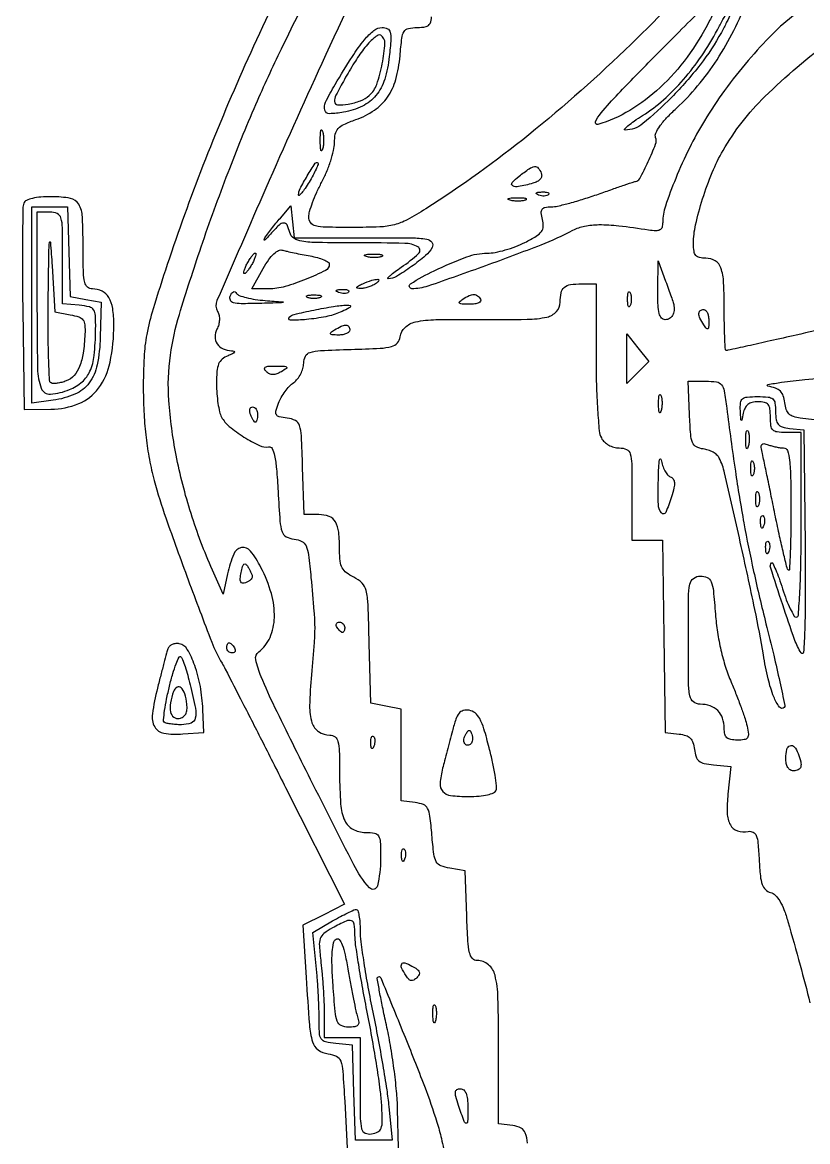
# Model space of a CAD drawing. Extents: x 283 to 3298, y 79 to 3222.
# Drawn here: x 2677.2 to 2830.3, y 1489.7 to 1708 of the extents above; entities that cross this region are included whole.
import ezdxf

# ---------------------------------------------------------------- set-up
doc = ezdxf.new("R2010")
doc.units = 0

msp = doc.modelspace()

# ---------------------------------------------------------------- linework, layer by layer
for points in [[(2748.291227, 1727.282486, 0.00325), (2735.544935, 1700.011288, 0.004648), (2724.621275, 1675.643512, 0.000998), (2715.095685, 1653.735058, 0.233707), (2715.204815, 1651.598499, -0.076902), (2715.489598, 1650.834275, -0.059297), (2715.564998, 1649.94669, -0.056776), (2715.428628, 1649.02658, -0.057771), (2715.089079, 1648.166446, 0.121814), (2714.709285, 1646.672591, 0.151447), (2715.122775, 1645.307316, 0.138702), (2716.278407, 1644.333026, 0.096282), (2717.95, 1643.936614, -0.078771), (2718.414265, 1643.843426, -0.495975), (2718.474124, 1643.646184, -0.124532), (2718.127442, 1643.356063, -0.016711), (2717.25, 1642.968838, 0.076428), (2716.094641, 1642.284505, 0.124467), (2715.42151, 1641.372502, 0.0793), (2715.089059, 1639.952003, 0.01791), (2715, 1637.466483, 0.019145), (2715.072612, 1635.570842, 0.018875), (2715.290034, 1633.677236, 0.019133), (2715.606153, 1632.036399, 0.065797), (2715.98735, 1631.023636, 0.098281), (2717.484929, 1629.199223, 0.030943), (2720.359547, 1627.122301, 0.028253), (2723.384937, 1625.44068, 0.165597), (2725.164271, 1625.221424, -0.343088), (2725.835411, 1624.892746, -0.061812), (2726.31862, 1623.486256, -0.031126), (2726.69298, 1620.926622, -0.006874), (2727, 1616.5, 0.004348), (2727.37421, 1610.678699, 0.062737), (2727.781033, 1608.653068, 0.188415), (2728.590532, 1607.684108, 0.097024), (2730.119484, 1607.196172, -0.084146), (2731.62608, 1606.757443, -0.178111), (2732.458133, 1605.894204, -0.073381), (2732.936874, 1604.150682, -0.006807), (2733.419232, 1599.696172, -0.002509), (2734.007642, 1593.119586, -0.019891), (2734.143355, 1590.067522, -0.020618), (2734.033031, 1587.052199, -0.002812), (2733.507424, 1580.766546, 0.015796), (2733.158771, 1574.705621, 0.081165), (2733.613951, 1571.381876, 0.175277), (2734.910935, 1569.658331, 0.145683), (2737.122445, 1569, -0.172265), (2738.112671, 1568.648404, -0.162709), (2738.687959, 1567.742607, -0.054715), (2738.945935, 1565.827936, -0.006152), (2739, 1561.434259, 0.017639), (2739.208526, 1555.525245, 0.086278), (2740.009072, 1552.291474, 0.168041), (2741.560395, 1550.618812, 0.123128), (2744.035184, 1550, -0.041196), (2745.833644, 1549.851571, -0.227361), (2746.607531, 1549.308599, -0.120498), (2746.935158, 1548.13406, -0.008776), (2746.984687, 1544.75, -0.056597), (2746.384227, 1539.596379, -0.610675), (2744.816274, 1539.203903, -0.061398), (2741.772921, 1543.681491, -0.002776), (2733.356825, 1560.300393, -0.001753), (2726.386266, 1574.379784, -0.01755), (2723.701753, 1580.373296, -0.042167), (2722.667154, 1583.697524, -0.292745), (2723.227965, 1585.223765, 0.129318), (2725.434455, 1588.040551, 0.095464), (2726.29063, 1591.925098, 0.076935), (2725.693891, 1596.599259, 0.049443), (2723.665754, 1601.686588, 0.045536), (2721.619552, 1604.884789, 0.281487), (2719.872052, 1605.546234, 0.256472), (2718.357393, 1604.298547, 0.039936), (2717.170246, 1600.458039), (2716.285298, 1596.5), (2714.208482, 1601.179323, -0.027852), (2710.03168, 1612.208333, -0.028341), (2707.134672, 1623.569885, -0.03019), (2705.711755, 1634.234944, -0.053289), (2706.015222, 1643.103654, -0.038468), (2707.760753, 1650.99916, -0.008517), (2712.008741, 1664.191899, -0.009146), (2717.249234, 1678.69052, -0.011274), (2722.68401, 1692, -0.01045), (2727.680676, 1702.862876, -0.003663), (2735.297819, 1718.262472, -0.002788)], [(2812.291131, 1720.894002, -0.016964), (2795.831344, 1703.765382, -0.022837), (2775.913229, 1686.093306, -0.028326), (2755.798037, 1671.628915, -0.017392), (2752.181782, 1669.500378, -0.062043), (2749.685979, 1668.522895, -0.052394), (2746.820165, 1668.105389, -0.009994), (2741.548037, 1668, -0.004747), (2736.334277, 1668.049495, -0.054034), (2734.29458, 1668.309833, -0.178628), (2733.362213, 1668.931999, -0.158516), (2733, 1670.045806, -0.071786), (2733.156812, 1671.132397, -0.017111), (2733.734375, 1672.870176, -0.017245), (2734.543032, 1674.839823, -0.016282), (2735.5, 1676.787849, 0.023475), (2736.456986, 1678.80884, 0.020676), (2737.265625, 1680.997212, 0.021193), (2737.829517, 1683.032896, 0.057024), (2738, 1684.522877, -0.04968), (2738.169859, 1686.228181, -0.137519), (2738.713061, 1687.292582, -0.10151), (2739.843493, 1688.105191, -0.020353), (2742.15941, 1689.030834, 0.064977), (2745.77912, 1690.866368, 0.091459), (2748.342588, 1693.409865, 0.084131), (2749.967672, 1696.870453, 0.047141), (2750.788118, 1701.458529, -0.009183), (2751.14107, 1704.937578, -0.10599), (2751.58416, 1706.228385, -0.20827), (2752.419309, 1706.822429, -0.051948), (2754.12383, 1707, 0.049854), (2755.862392, 1707.173782, 0.235342), (2756.63016, 1707.771527, 0.105281), (2756.946229, 1709.078873, 0.006856)], [(2729.926808, 1719.392579, 0.011586), (2720.551862, 1699.646807, 0.011918), (2712.353674, 1680.052519, 0.013255), (2705.402827, 1660.766746, 0.005385), (2702.639281, 1652.099053, 0.026853), (2701.405378, 1647.146685, 0.035044), (2700.867595, 1642.702819, 0.013575), (2700.723518, 1636.5, 0.012534), (2700.867464, 1631.536166, 0.016388), (2701.261173, 1627.013295, 0.017416), (2701.922441, 1622.765406, 0.018127), (2702.870969, 1618.630766, 0.018934), (2705.126974, 1611.327902, 0.004409), (2709.483764, 1599.253974, 0.003014), (2714.074366, 1587.10029, 0.044325), (2716.084281, 1583, -0.017667), (2716.722002, 1581.857304, -0.000282), (2720.098883, 1575.26074, -0.000742), (2724.009321, 1567.583167, -0.000492), (2728.475867, 1558.759967), (2739.959396, 1536.019933), (2735.903742, 1533.950893), (2731.848088, 1531.881853), (2732.477179, 1521.690926, 0.003811), (2733.115285, 1512.494256, 0.050788), (2733.71634, 1509.160629, 0.164924), (2734.812272, 1507.581781, 0.131383), (2736.75244, 1506.816187, -0.086689), (2738.378686, 1506.335282, -0.196188), (2739.21268, 1505.389891, -0.065871), (2739.62169, 1503.411526, -0.004205), (2740, 1497.5), (2740.5, 1488.5)], [(2827.781824, 1709.55958, 0.033999), (2823.418729, 1705.732133, 0.019447), (2818.672351, 1700.573934, 0.01877), (2814.071996, 1694.73637, 0.021378), (2810.129665, 1688.811717, 0.021255), (2807.206053, 1683.483915, 0.017553), (2804.539067, 1677.579706, 0.016151), (2802.52022, 1672.164869, 0.081322), (2802, 1668.987487, -0.071317), (2801.863858, 1668.037849, -0.198417), (2801.450145, 1667.522601, -0.136477), (2800.667652, 1667.338359, -0.028433), (2799.25, 1667.476142, 0.009168), (2793.415088, 1668.271066, 0.030896), (2789.571551, 1668.483812, 0.047572), (2786.764713, 1668.197798, 0.070891), (2784.439901, 1667.380225, -0.02712), (2778.244617, 1664.572738, -0.006158), (2767.441453, 1660.519442, -0.003315), (2756.20935, 1656.546285, -0.089295), (2753.098673, 1656.059443, -0.739265), (2752.831576, 1657.007055, -0.032928), (2757.418167, 1659.551629, -0.020102), (2763.801324, 1662.253989, -0.089389), (2767.789838, 1662.987922, 0.046475), (2769.338266, 1663.137895, 0.021637), (2771.303486, 1663.603646, 0.021218), (2773.339195, 1664.274652, 0.027735), (2775.131419, 1665.067045, 0.017513), (2777.334079, 1666.289791, 0.09432), (2778.350771, 1667.199417, 0.153499), (2778.711875, 1668.194167, 0.072502), (2778.572529, 1669.567045, -0.032014), (2778.332232, 1670.873492, -0.179952), (2778.496949, 1671.55187, -0.202729), (2779.049432, 1671.911056, -0.041808), (2780.230948, 1672.021092, 0.053987), (2781.519606, 1672.172772, 0.009494), (2783.889716, 1672.762887, 0.010193), (2786.653641, 1673.567831, 0.009004), (2789.5, 1674.516734, -0.000656), (2792.195749, 1675.465724, -0.001059), (2794.493229, 1676.265665, -0.000146), (2796.537585, 1676.971951, -0.076771), (2796.668441, 1676.995642, 0.272298), (2797.531648, 1677.533913, 0.01184), (2799.167585, 1680.853834, 0.013788), (2800.618019, 1684.222388, 0.188543), (2800.62627, 1685.531541, -0.203342), (2800.656913, 1686.41158, -0.045237), (2801.429981, 1687.741851, -0.035546), (2802.769223, 1689.371448, -0.017424), (2804.685925, 1691.256157, 0.034234), (2808.814665, 1695.598233, 0.028617), (2812.586327, 1700.721922, 0.02766), (2815.873563, 1706.436176, 0.02669), (2818.553414, 1712.545677, -0.022106)], [(2842.577855, 1650.435319, -0.004108), (2828.046536, 1647.010565, -0.000598), (2822.934617, 1645.856462, -0.000957), (2818.56561, 1644.884353, -0.000166), (2814.700042, 1644.033367, -0.054142), (2814.392796, 1644, -0.395653), (2814.233957, 1644.149017, -0.002721), (2814.115384, 1646.1791, -0.008262), (2814.028235, 1648.573767, -0.004963), (2814, 1651.418213, 0.01037), (2813.878398, 1657.280531, 0.071882), (2813.351329, 1660.097002, 0.174941), (2812.246598, 1661.477486, 0.138253), (2810.393011, 1662, -0.051881), (2809.161352, 1662.128145, -0.166391), (2808.462259, 1662.544451, -0.142381), (2808.101675, 1663.349576, -0.034567), (2808, 1664.818499, -0.055602), (2808.413784, 1668.527971, -0.021173), (2809.776008, 1673.557149, -0.021256), (2811.658956, 1678.725731, -0.032614), (2813.761079, 1683, -0.068935), (2821.924793, 1693.520372, -0.03322), (2834.926643, 1704.623703, -0.031588)], [(2775.621615, 1489.413174, 0.06593), (2775.212562, 1491.390671, 0.196324), (2774.37812, 1492.335641, 0.086504), (2772.75, 1492.816422), (2770, 1493.132845), (2770, 1507.866422, 0.006144), (2769.878308, 1517.769092, 0.053469), (2769.302291, 1522.127119, 0.158445), (2768.026283, 1524.196599, 0.177839), (2765.838933, 1525, -0.215334), (2764.909946, 1525.419537, -0.123648), (2764.335852, 1526.532111, -0.043707), (2764.007572, 1528.812697, -0.005642), (2763.788933, 1533.742604), (2763.5, 1542.485208), (2760.5, 1542.997562, -0.052843), (2758.736493, 1543.494639, -0.176036), (2757.852792, 1544.283615, -0.093533), (2757.381559, 1545.770339, -0.009303), (2757, 1549.504959, 0.009079), (2756.625747, 1553.184342, 0.089236), (2756.17061, 1554.668676, 0.182511), (2755.336245, 1555.421734, 0.064744), (2753.75, 1555.816422), (2751, 1556.132845), (2751, 1565.091422), (2751, 1574.05), (2748.030707, 1574.643859), (2745.061414, 1575.237717), (2744.780707, 1586.857301, 0.003263), (2744.54573, 1594.51403, 0.048271), (2744.187933, 1597.174744, 0.139213), (2743.373649, 1598.641532, 0.085454), (2741.75, 1599.793008, -0.047046), (2740.318094, 1600.652106, -0.112549), (2739.513101, 1601.584455, -0.094906), (2739.114947, 1602.876955, -0.027402), (2739, 1604.972779, 0.023877), (2738.82713, 1608.59072, 0.107769), (2738.185268, 1610.593107, 0.174053), (2736.950115, 1611.636067, 0.089381), (2734.930537, 1612), (2732.075052, 1612), (2731.787526, 1621.25, 0.003876), (2731.549834, 1627.368871, 0.064194), (2731.195791, 1629.373728, 0.200856), (2730.393655, 1630.327142, 0.090253), (2728.798235, 1630.811768, -0.025505), (2727.242253, 1631.072276, -0.210195), (2726.676074, 1631.486165, -0.201503), (2726.585247, 1632.194586, -0.023293), (2727.095261, 1633.750556, -0.040017), (2727.620424, 1634.856548, -0.028267), (2728.374343, 1636.007714, -0.028673), (2729.226407, 1637.032403, -0.052242), (2730.047026, 1637.745492, 0.071234), (2730.794438, 1638.446316, 0.04948), (2731.426314, 1639.418278, 0.049402), (2731.85598, 1640.497642, 0.070145), (2732, 1641.519178, -0.120489), (2732.337421, 1642.899068, -0.204746), (2733.241109, 1643.640735, -0.059235), (2735.280329, 1643.980299, -0.0039), (2741.25, 1644.212474, 0.004664), (2746.897796, 1644.440775, 0.050412), (2749.153567, 1644.782781, 0.151844), (2750.258866, 1645.464396, 0.14483), (2750.808471, 1646.665449, -0.171954), (2751.777043, 1648.516504, -0.135027), (2753.799823, 1649.568845, -0.049007), (2757.787284, 1650.022758, -0.005964), (2766.604702, 1650.053478, 0.005647), (2775.547327, 1650.078959, 0.050643), (2779.439808, 1650.529932, 0.154569), (2781.282617, 1651.593028, 0.187356), (2782, 1653.440322, -0.051139), (2782.188278, 1655.276338, -0.166364), (2782.802311, 1656.314568, -0.143143), (2783.991387, 1656.849351, -0.034586), (2786.166667, 1657), (2789, 1657), (2789, 1642.934259, 0.006759), (2789.075035, 1637.383553, 0.009394), (2789.302778, 1632.41682, 0.006691), (2789.624132, 1628.304787, 0.100341), (2790.035184, 1626.934259, 0.082326), (2790.620348, 1626.173517, 0.061569), (2791.477753, 1625.551183, 0.059706), (2792.491024, 1625.139874, 0.066681), (2793.535184, 1625, -0.108076), (2794.95889, 1624.688625, -0.221743), (2795.681533, 1623.837153, -0.063163), (2795.955705, 1621.907721, -0.003749), (2796, 1616), (2796, 1607), (2798.977935, 1607), (2801.955869, 1607), (2802.227935, 1588.25), (2802.5, 1569.5), (2805.189423, 1569.189423, -0.049061), (2806.524298, 1568.900694, -0.119144), (2807.378846, 1568.378846, -0.119144), (2807.900694, 1567.524298, -0.049061), (2808.189423, 1566.189423, 0.050912), (2808.501807, 1564.770567, 0.142976), (2809.072409, 1563.940929, 0.118238), (2810.074691, 1563.458115, 0.029572), (2811.882345, 1563.176771), (2815.26469, 1562.853542), (2814.710537, 1557.484322, 0.032811), (2814.571145, 1553.743665, 0.117923), (2815.188107, 1551.453171, 0.195189), (2816.55575, 1550.330389, 0.118211), (2818.675811, 1550.189127, -0.155332), (2819.626916, 1550.055671, -0.191532), (2820.229284, 1549.402174, -0.069657), (2820.574537, 1547.908388, -0.009087), (2820.803112, 1544.642491, 0.012086), (2821.038629, 1541.544309, 0.058708), (2821.417925, 1539.82657, 0.115011), (2822.042699, 1538.838011, 0.131343), (2823.01301, 1538.286347, -0.134101), (2823.94229, 1537.751323, -0.060214), (2824.814722, 1536.630709, -0.044226), (2825.635647, 1534.943493, -0.020853), (2826.40472, 1532.643855, -0.003878), (2828.790668, 1524.131616, -0.006025), (2830.70265, 1516.750848, -0.006816)], [(2831.5, 1630.5), (2828.810577, 1630.810577, -0.049057), (2827.476442, 1631.099135, -0.118947), (2826.621654, 1631.620655, -0.1191), (2826.099431, 1632.474133, -0.049252), (2825.810577, 1633.805829, 0.053711), (2825.505121, 1635.155985, 0.117407), (2824.941969, 1636.047171, 0.107725), (2824.002041, 1636.634988, 0.040915), (2822.5, 1637.038538, -0.823365), (2822.496261, 1637.338683, -0.017365), (2825.165921, 1637.799353, -0.010084), (2829.735808, 1638.331763, -0.004464), (2835.788242, 1638.858966, 0.019841)], [(2750.5, 1488.5), (2750.320532, 1496, 0.018038), (2750.109472, 1499.513637, 0.009045), (2749.602729, 1503.933311, 0.008968), (2748.912933, 1508.491784, 0.013106), (2748.128966, 1512.4751, -0.003897), (2747.380749, 1515.938841, -0.006242), (2746.802126, 1518.907969, -0.001837), (2746.344486, 1521.476669, -0.244196), (2746.437563, 1521.770896, -0.535097), (2747.012192, 1521.656051, -0.000917), (2751.512839, 1510.677192, -0.00526), (2755.539221, 1500.498722, -0.016178), (2757.966329, 1493.5, -0.018151), (2758.841408, 1490.277559, -0.01054), (2759.668795, 1486.353125, -0.010527)]]:
    msp.add_lwpolyline(points, format="xyb")
for points in [[(2811.155487, 1708.351191, -0.04066), (2806.774505, 1701.233103, -0.047293), (2801.491168, 1695.299712, -0.050873), (2795.580569, 1690.833313, -0.064738), (2789.334267, 1688.072611, -0.638751), (2788.894922, 1688.57272, -0.069192), (2789.989352, 1690.341037, -0.018335), (2793.330056, 1694.081248, -0.003115), (2800, 1700.933271, -0.001826), (2805.19907, 1706.169735, -0.003028), (2809.627046, 1710.543803, -0.000376), (2813.579567, 1714.395393, -0.355816), (2813.815476, 1714.416211, -0.358189), (2813.878409, 1714.203161, -0.003159), (2813.164238, 1712.546407, -0.008884), (2812.273618, 1710.609996, -0.005398)], [(2813.431746, 1706.051929, -0.040823), (2809.294054, 1699.736917, -0.029136), (2803.719031, 1693.379071, -0.025453), (2798.117503, 1688.246308, -0.174454), (2794.654181, 1687, -0.651013), (2794.566132, 1687.198969, -0.03557), (2795.232828, 1687.835345, -0.021572), (2796.442691, 1688.751063, -0.009895), (2798.092534, 1689.843729, 0.04073), (2802.150613, 1692.90691, 0.031382), (2806.053558, 1696.851819, 0.029985), (2809.615261, 1701.466162, 0.028778), (2812.652964, 1706.535395, -0.007837), (2813.753195, 1708.558976, -0.013539), (2814.739369, 1710.201378, -0.007547), (2815.586218, 1711.485753, -0.470225), (2815.82513, 1711.508203, -0.301474), (2815.887608, 1711.199643, -0.006885), (2815.276011, 1709.751485, -0.013075), (2814.46534, 1708.027374, -0.008191)], [(2748.694315, 1701.327139, -0.04962), (2747.789676, 1696.90989, -0.097143), (2746.090812, 1693.761644, -0.106877), (2743.454895, 1691.676194, -0.069374), (2739.75, 1690.457223, -0.041325), (2737.045016, 1690.194752, -0.335953), (2736.104279, 1690.886564, -0.191204), (2736.240856, 1692.411028, -0.016739), (2738.140072, 1695.881966, -0.008073), (2741.490663, 1701.34333, -0.03036), (2743.847716, 1704.59559, -0.050042), (2745.701689, 1706.440525, -0.172417), (2747.275904, 1707, -0.110041), (2748.343543, 1706.762151, -0.225559), (2748.87599, 1706.115317, -0.079686), (2748.994889, 1704.735776, -0.007446)], [(2743.683235, 1702.768734, 0.020577), (2741.855603, 1700.105791, 0.013199), (2739.947355, 1696.878167, 0.008757), (2738.297449, 1693.785143, 0.118682), (2738, 1692.54966, 0.405143), (2738.614438, 1691.91583, 0.051604), (2740.700939, 1692.06642, 0.047485), (2743.076115, 1692.72393, 0.088449), (2744.782433, 1693.75, 0.130996), (2746.240419, 1695.916055, 0.035445), (2747.317215, 1699.946329, 0.031666), (2747.82804, 1703.949857, 0.276979), (2747.040086, 1705.475225, 0.271151), (2746.534106, 1705.487375, 0.043273), (2745.678749, 1704.912118, 0.037836), (2744.6869, 1703.980337, 0.024591)], [(2735.689326, 1683.25, -0.161593), (2735.521012, 1682.99086, -0.542911), (2735.366341, 1683.042187, -0.052887), (2735.259713, 1683.748017, -0.011065), (2735.232003, 1685, -0.011065), (2735.259713, 1686.251983, -0.052887), (2735.366341, 1686.957813, -0.542911), (2735.521012, 1687.00914, -0.161593), (2735.689326, 1686.75, -0.039571), (2735.831531, 1685.952734, -0.024357), (2735.877971, 1685, -0.024357), (2735.831531, 1684.047266, -0.039571)], [(2733.057625, 1676.86278, -0.010552), (2732.269415, 1675.629252, -0.023682), (2731.608609, 1674.736243, -0.044053), (2731.159016, 1674.274862, -0.639793), (2731.003738, 1674.345708, -0.122977), (2731.30354, 1675.569184, -0.014019), (2732.710333, 1678.066189, -0.009378), (2734.254845, 1680.530498, -0.476161), (2734.75132, 1680.582013, -0.298705), (2734.809081, 1680.304019, -0.012913), (2734.400834, 1679.342451, -0.018389), (2733.817684, 1678.177467, -0.011655)], [(2778.323815, 1678.598536, -0.133098), (2778.386808, 1677.98168, -0.132824), (2778.129839, 1677.416873, -0.101088), (2777.547668, 1676.9478, -0.053728), (2776.680803, 1676.612191, -0.015692), (2773.88717, 1675.956173, -0.170875), (2772.759699, 1676.114155, -0.491114), (2772.646339, 1676.736854, -0.043539), (2774, 1678, -0.014384), (2775.982906, 1679.461111, -0.117718), (2777.022886, 1679.866768, -0.256719), (2777.733391, 1679.595242, -0.084392)], [(2779.729167, 1674.395833, -0.126455), (2779.402231, 1674.202593, -0.060344), (2778.916927, 1674.123424, -0.05415), (2778.359369, 1674.160852, -0.051402), (2777.8125, 1674.316886, -0.054073), (2777.395823, 1674.538436, -0.470617), (2777.37858, 1674.720685, -0.168741), (2777.670344, 1674.862007, -0.018894), (2778.416667, 1674.921053, -0.028489), (2779.112848, 1674.910055, -0.077125), (2779.592839, 1674.799335, -0.208169), (2779.77538, 1674.614691, -0.296942)], [(2677.44625, 1672.720526, 0.087752), (2677.25512, 1671.7339, 0.00144), (2677.179503, 1666.097431, 0.003693), (2677.1588, 1659.524918, 0.002438), (2677.227635, 1651.970526), (2677.5, 1632.5), (2682.712748, 1632.54069, 0.095612), (2688.129776, 1633.630034, 0.136361), (2691.984134, 1636.622311, 0.110492), (2694.256285, 1641.716999, 0.049589), (2694.994423, 1649.05, 0.03734), (2694.761616, 1652.215226, 0.099056), (2693.996861, 1654.339706, 0.14219), (2692.677078, 1655.557699, 0.116225), (2690.8, 1656, -0.184357), (2689.863631, 1656.357399, -0.152033), (2689.310662, 1657.280307, -0.052984), (2689.055491, 1659.199594, -0.006577), (2689, 1663.418213, 0.010357), (2688.862412, 1670.059638, 0.12165), (2688.144144, 1672.524611, 0.220297), (2686.502747, 1673.67543, 0.044482), (2682.861626, 1674, 0.019556), (2680.763519, 1673.917907, 0.038468), (2679.114931, 1673.660118, 0.049578), (2677.953078, 1673.260742, 0.19601)], [(2775.269032, 1673.344063, -0.06278), (2774.671085, 1673.185595, -0.030339), (2773.880008, 1673.127736, -0.029507), (2773.036634, 1673.167106, -0.037336), (2772.269032, 1673.307009, -0.087174), (2771.883358, 1673.48334, -0.597527), (2771.900903, 1673.643467, -0.080377), (2772.431793, 1673.764444, -0.012823), (2773.5, 1673.805051, -0.014395), (2774.580113, 1673.787295, -0.052471), (2775.257153, 1673.684921, -0.333666), (2775.386009, 1673.52287, -0.31318)], [(2686.211067, 1663.257396), (2686.5, 1654.514792), (2689.5, 1653.979284), (2692.5, 1653.443776), (2692.33662, 1646.581235, -0.042975), (2691.744008, 1641.200818, -0.112028), (2690.170253, 1637.66463, -0.130682), (2687.401388, 1635.475242, -0.069067), (2683.152582, 1634.29364), (2679, 1633.736662), (2679, 1652.868331), (2679, 1672), (2682.461067, 1672), (2685.922134, 1672)], [(2680, 1653.468615, 0.004069), (2680.106027, 1640.441416, 0.085011), (2680.823558, 1636.626042, 0.335569), (2682.633328, 1635.471729, 0.079171), (2686.347676, 1636.371908, 0.078656), (2688.81227, 1637.892365, 0.112585), (2690.333757, 1639.94953, 0.077628), (2691.147894, 1643.039222, 0.022203), (2691.43744, 1648, 0.013249), (2691.401797, 1650.829888, 0.137308), (2691.047562, 1651.928177, 0.193578), (2690.220456, 1652.498243, 0.031238), (2688.25, 1652.813358), (2685, 1653.126717), (2685, 1662.063358, 0.003748), (2684.955847, 1667.952867, 0.064535), (2684.680063, 1669.856336, 0.224901), (2683.95071, 1670.695989, 0.103654), (2682.5, 1671), (2680, 1671)], [(2744.098542, 1666, -0.002068), (2753.030932, 1665.963054, -0.034568), (2755.983686, 1665.734109, -0.205576), (2756.985096, 1665.117391, -0.283417), (2757.047833, 1664.089377, -0.094566), (2755.765123, 1662.503062, -0.021039), (2752.997832, 1660.354536, -0.018925), (2750.085327, 1658.445244, -0.136442), (2748.484083, 1658, -0.639489), (2748.412547, 1658.154795, -0.035276), (2748.908797, 1658.660938, -0.02208), (2749.803784, 1659.385556, -0.010235), (2751.025024, 1660.25, 0.035507), (2754.4135, 1662.915198, 0.513101), (2754.264646, 1664.205905, 0.122102), (2751.70751, 1664.899395, 0.005457), (2742.489714, 1665, -0.003096), (2734.719899, 1665.048108, -0.034511), (2731.634368, 1665.299756, -0.107989), (2730.085272, 1665.892618, -0.18568), (2729.289749, 1667, 0.046676), (2728.746588, 1668.492337, 0.311391), (2728.098204, 1668.867636, 0.17639), (2727.206504, 1668.460585, 0.016952), (2725.537565, 1666.702778, -0.007982), (2724.796172, 1665.893312, -0.052168), (2724.378345, 1665.534861, -0.707995), (2724.293331, 1665.596499, -0.065889), (2724.452546, 1665.952778, -0.019193), (2724.957992, 1666.707303, -0.007055), (2725.726721, 1667.733947, -0.006981), (2726.598824, 1668.832942, -0.008324), (2727.452546, 1669.843636), (2729.5, 1672.187273), (2729.813358, 1669.093636), (2730.126717, 1666)], [(2686.5, 1650.974002, -0.034586), (2688.161232, 1650.555568, -0.154052), (2688.968837, 1649.977066, -0.144382), (2689.326583, 1649.017093, -0.029139), (2689.348073, 1647.176581, -0.023803), (2688.999008, 1643.481274, -0.059444), (2688.301626, 1640.865304, -0.086327), (2687.222784, 1639.111585, -0.122007), (2685.720083, 1638.074122, -0.026267), (2684.815141, 1637.785324, -0.030832), (2683.931837, 1637.611091, -0.032246), (2683.182353, 1637.559566, -0.134888), (2682.75, 1637.67643, -0.253854), (2682.450639, 1638.174209, -0.002369), (2682.275823, 1642.597539, -0.007197), (2682.170619, 1647.762101, -0.004504), (2682.188971, 1653.809017, -0.000647), (2682.312049, 1663.03665, -0.024227), (2682.443896, 1665.124135, -0.909688), (2682.615855, 1665.12121, -0.003801), (2682.938971, 1660.506244), (2683.5, 1651.512489)], [(2733.25, 1662.442027, -0.022789), (2734.686726, 1662.119272, -0.034321), (2735.898438, 1661.697227, -0.036996), (2736.774285, 1661.243767, -0.260435), (2737, 1660.839817, -0.282584), (2736.245923, 1659.612107, -0.020494), (2732.468817, 1657.888057, -0.027842), (2728.358713, 1656.473121, -0.067415), (2725.186015, 1656.021962), (2721.872031, 1656), (2724.124422, 1660.00759, -0.023431), (2725.202129, 1661.730817, -0.053808), (2726.202077, 1662.886558, -0.079986), (2727.117783, 1663.500204, -0.180383), (2727.938407, 1663.560907, 0.014947), (2728.780694, 1663.342965, 0.003923), (2730.142844, 1663.044849, 0.003981), (2731.699774, 1662.729808, 0.004071)], [(2722, 1661, -0.018122), (2721.553569, 1660.233921, -0.025446), (2721.097178, 1659.5875, -0.023718), (2720.683068, 1659.108693, -0.205392), (2720.429632, 1659, -0.439016), (2720.307737, 1659.132581, -0.048507), (2720.390928, 1659.5875, -0.03505), (2720.624831, 1660.232522, -0.018363), (2721, 1661, -0.018122), (2721.446431, 1661.766079, -0.025446), (2721.902822, 1662.4125, -0.023718), (2722.316932, 1662.891307, -0.205392), (2722.570368, 1663, -0.439016), (2722.692263, 1662.867419, -0.048507), (2722.609072, 1662.4125, -0.03505), (2722.375169, 1661.767478, -0.018363)], [(2747.269032, 1662.344063, -0.06278), (2746.671085, 1662.185595, -0.030339), (2745.880008, 1662.127736, -0.029507), (2745.036634, 1662.167106, -0.037336), (2744.269032, 1662.307009, -0.087174), (2743.883358, 1662.48334, -0.597527), (2743.900903, 1662.643467, -0.080377), (2744.431793, 1662.764444, -0.012823), (2745.5, 1662.805051, -0.014395), (2746.580113, 1662.787295, -0.052471), (2747.257153, 1662.684921, -0.333666), (2747.386009, 1662.52287, -0.31318)], [(2804.144325, 1653, -0.063619), (2804.211468, 1651.80009, -0.107972), (2803.928684, 1650.839429, -0.135775), (2803.331931, 1650.225595, -0.133181), (2802.5, 1650, -0.216427), (2801.781309, 1650.326376, -0.118098), (2801.322477, 1651.201018, -0.052812), (2801.086494, 1652.845868, -0.011151), (2801.043893, 1655.75), (2801.087786, 1661.5), (2802.569796, 1657.5, -0.001893), (2803.144285, 1655.931233, -0.002668), (2803.643643, 1654.528125, -0.001551), (2804.054648, 1653.341678, -0.036869)], [(2746, 1657, -0.040566), (2745.315929, 1656.632796, -0.028934), (2744.5, 1656.331527, -0.029384), (2743.682866, 1656.134067, -0.053798), (2743, 1656.085598, -0.051935), (2742.464625, 1656.161267, -0.491407), (2742.384577, 1656.343886, -0.152377), (2742.658129, 1656.608071, -0.014925), (2743.5, 1657, -0.019739), (2745.313446, 1657.695838, -0.081911), (2746.466394, 1657.885992, -0.608383), (2746.618131, 1657.592871, -0.095694)], [(2724.519332, 1653.74446, -0.000641), (2727.948899, 1653.475648, -0.773885), (2727.964235, 1653.388432, -0.099664), (2727.623203, 1653.308954, -0.000329), (2723.281385, 1653.180248, -0.00714), (2719.822383, 1653.129407, -0.061463), (2718.291835, 1653.317618, -0.223325), (2717.70211, 1653.798976, -0.206147), (2717.670548, 1654.583846, -0.049004), (2717.957624, 1655.157011, -0.146253), (2718.284562, 1655.442651, -0.236683), (2718.611085, 1655.430507, -0.129526), (2718.908495, 1655.148058, 0.172163), (2719.43068, 1654.729025, 0.022536), (2720.816623, 1654.315152, 0.02406), (2722.56586, 1653.965993, 0.017994)], [(2735.25, 1654.337719, -0.057986), (2734.679992, 1654.181385, -0.037979), (2734, 1654.12966, -0.037979), (2733.320008, 1654.181385, -0.057986), (2732.75, 1654.337719, -0.174857), (2732.540618, 1654.525001, -0.447206), (2732.601562, 1654.693942, -0.078554), (2733.10856, 1654.810911, -0.017491), (2734, 1654.842105, -0.017491), (2734.89144, 1654.810911, -0.078554), (2735.398438, 1654.693942, -0.447206), (2735.459382, 1654.525001, -0.174857)], [(2740.729167, 1655.395833, -0.126455), (2740.402231, 1655.202593, -0.060344), (2739.916927, 1655.123424, -0.05415), (2739.359369, 1655.160852, -0.051402), (2738.8125, 1655.316886, -0.054073), (2738.395823, 1655.538436, -0.470617), (2738.37858, 1655.720685, -0.168741), (2738.670344, 1655.862007, -0.018894), (2739.416667, 1655.921053, -0.028489), (2740.112848, 1655.910055, -0.077125), (2740.592839, 1655.799335, -0.208169), (2740.77538, 1655.614691, -0.296942)], [(2766.5, 1654, -0.27625), (2766.505627, 1653.612423, -0.157247), (2766.146166, 1653.28793, -0.075986), (2765.383981, 1653.076417, -0.031127), (2764.309017, 1653.015313, -0.01107), (2762.883843, 1653.054644, -0.149908), (2762.399832, 1653.229858, -0.464355), (2762.383675, 1653.515969, -0.046037), (2763, 1654, -0.030273), (2764.285896, 1654.724699, -0.113655), (2765.182719, 1654.931224, -0.167411), (2765.881504, 1654.690509, -0.088664)], [(2795.662281, 1652.75, -0.174857), (2795.474999, 1652.540618, -0.447206), (2795.306058, 1652.601562, -0.078554), (2795.189089, 1653.10856, -0.017491), (2795.157895, 1654, -0.017491), (2795.189089, 1654.89144, -0.078554), (2795.306058, 1655.398438, -0.447206), (2795.474999, 1655.459382, -0.174857), (2795.662281, 1655.25, -0.057986), (2795.818615, 1654.679992, -0.037979), (2795.87034, 1654, -0.037979), (2795.818615, 1653.320008, -0.057986)], [(2739.13519, 1651.460858, -0.054129), (2736.333515, 1650.589749, -0.02495), (2732.54889, 1650.043256, -0.028131), (2729.437657, 1649.927244, -0.661338), (2729.195238, 1650.528571, -0.141063), (2730.129682, 1651.045292, -0.005551), (2733.994872, 1651.884274, -0.010525), (2737.8378, 1652.589903, -0.031347), (2740.5, 1652.851293, -0.092594), (2741.068041, 1652.765753, -0.550455), (2741.123583, 1652.528845, -0.08541), (2740.538736, 1652.107516, -0.011071)], [(2810.984687, 1649.75, -0.011293), (2810.949578, 1648.555791, -0.220444), (2810.781653, 1648.237851, -0.409657), (2810.520491, 1648.271114, -0.023197), (2810, 1649, -0.031558), (2809.270972, 1650.301377, -0.112355), (2809.060308, 1651.227035, -0.234725), (2809.332924, 1651.775753, -0.163584), (2810, 1652, -0.210568), (2810.381177, 1651.832025, -0.082215), (2810.701752, 1651.339062, -0.062416), (2810.917196, 1650.611405, -0.042523)], [(2741, 1648, -0.210568), (2740.832025, 1647.618823, -0.082215), (2740.339063, 1647.298248, -0.062416), (2739.611405, 1647.082804, -0.042523), (2738.75, 1647.015313, -0.011293), (2737.555791, 1647.050422, -0.220444), (2737.237851, 1647.218347, -0.409657), (2737.271114, 1647.479509, -0.023197), (2738, 1648, -0.031558), (2739.301377, 1648.729028, -0.112355), (2740.227035, 1648.939692, -0.234725), (2740.775753, 1648.667076, -0.163584)], [(2727.653625, 1639.865967, -0.04153), (2726.736085, 1639.430066, -0.092968), (2725.979007, 1639.296134, -0.112876), (2725.319734, 1639.454056, -0.081552), (2724.703625, 1639.896375, -0.113627), (2724.389929, 1640.397715, -0.358555), (2724.518253, 1640.743112, -0.117828), (2725.163235, 1640.936951, -0.016922), (2726.55, 1640.969591, -0.006175), (2728.288592, 1640.930193, -0.18983), (2728.678588, 1640.760595, -0.471567), (2728.652801, 1640.492498, -0.016776)], [(2814.479885, 1632.75, 0.004852), (2816.162314, 1620.471923, 0.008552), (2817.82335, 1610.370974, 0.00928), (2819.724989, 1600.924319, 0.007194), (2822.133293, 1590.712169, -0.002922), (2823.634884, 1584.579814, -0.004736), (2824.831483, 1579.347362, -0.001048), (2825.823307, 1574.767157, -0.254425), (2825.707166, 1574.373832, -0.46106), (2824.758346, 1574.44859, -0.062636), (2823.663318, 1576.438648, -0.036999), (2822.566897, 1579.933973, -0.016678), (2821.627317, 1584.650279, 0.010819), (2819.971774, 1593.500269, 0.003449), (2817.132558, 1606.598288, 0.001466), (2814.062117, 1620.119754, 0.057916), (2813.037023, 1623, 0.098457), (2812.580233, 1623.596027, 0.050443), (2811.810536, 1624.145292, 0.047385), (2810.871654, 1624.569429, 0.05212), (2809.899138, 1624.792485, -0.090726), (2808.559237, 1625.210301, -0.179576), (2807.82503, 1626.027087, -0.075891), (2807.454062, 1627.645318, -0.007933), (2807.227799, 1631.542485), (2806.955597, 1638), (2810.383961, 1638, -0.03299), (2812.508978, 1637.85964, -0.196562), (2813.453938, 1637.318485, -0.124332), (2813.979665, 1636.125705, -0.010318)], [(2801.692991, 1632.269032, -0.087174), (2801.51666, 1631.883358, -0.597527), (2801.356533, 1631.900903, -0.080377), (2801.235556, 1632.431793, -0.012823), (2801.194949, 1633.5, -0.014395), (2801.212705, 1634.580113, -0.052471), (2801.315079, 1635.257153, -0.333666), (2801.47713, 1635.386009, -0.31318), (2801.655937, 1635.269032, -0.06278), (2801.814405, 1634.671085, -0.030339), (2801.872264, 1633.880008, -0.029507), (2801.832894, 1633.036634, -0.037336)], [(2723, 1631.5, -0.024748), (2722.971531, 1630.925176, -0.039339), (2722.884553, 1630.440625, -0.046727), (2722.758929, 1630.096084, -0.289661), (2722.606989, 1630, -0.222225), (2722.420671, 1630.087111, -0.030693), (2722.160341, 1630.440625, -0.030395), (2721.887494, 1630.925442, -0.02136), (2721.638374, 1631.5, -0.055937), (2721.488865, 1632.074366, -0.100118), (2721.516384, 1632.559375, -0.147206), (2721.710807, 1632.877514, -0.184534), (2722.031385, 1633, -0.152681), (2722.400789, 1632.884506, -0.098158), (2722.715469, 1632.559375, -0.08088), (2722.92777, 1632.073532, -0.062722)], [(2824, 1632.066422, 0.03636), (2824.114061, 1630.5, 0.140127), (2824.511321, 1629.619465, 0.147664), (2825.300328, 1629.107782, 0.041915), (2826.75, 1628.816422), (2829.5, 1628.5), (2829.746174, 1606, -0.002732), (2829.800346, 1596.107577, -0.008742), (2829.685084, 1589.511417, -0.008424), (2829.457188, 1585.116177, -0.719194), (2829.011799, 1585, -0.059565), (2827.725688, 1587.595962, -0.005537), (2825.404253, 1594.37515, -0.001943), (2823.014572, 1601.70985, -0.281197), (2823.217958, 1602.551291, -0.517842), (2823.452345, 1602.510999, -0.010663), (2824.02588, 1601.238995, -0.015533), (2824.678361, 1599.562754, -0.008695), (2825.372302, 1597.487869, 0.014728), (2826.103969, 1595.384873, 0.022462), (2826.872782, 1593.612061, 0.018632), (2827.595527, 1592.261501, 0.266603), (2828.0511, 1592, 0.394804), (2828.461391, 1592.38379, 0.003513), (2828.736821, 1596.992333, 0.008841), (2828.936917, 1602.70927, 0.004326), (2829, 1610), (2829, 1628), (2826, 1628, -0.030723), (2824.311537, 1628.103846, -0.167168), (2823.5, 1628.5, -0.167168), (2823.103846, 1629.311537, -0.030723), (2823, 1631, 0.030098), (2822.903563, 1632.600629, 0.141061), (2822.547463, 1633.441415, 0.173182), (2821.844351, 1633.869536, 0.051037), (2820.569551, 1634, 0.057147), (2819.43057, 1633.869396, 0.109839), (2818.605989, 1633.473984, 0.114207), (2818.046863, 1632.778914, 0.065022), (2817.705733, 1631.75, -0.00362), (2817.441828, 1630.431321, -0.574721), (2817.325405, 1630.392379, -0.200802), (2817.224735, 1630.598669, -0.002047), (2817.136182, 1632.25, -0.037802), (2817.177128, 1633.819204, -0.198499), (2817.577427, 1634.563299, -0.152468), (2818.458968, 1634.91819, -0.020033), (2820.5, 1635, -0.021325), (2822.550282, 1634.912516, -0.154281), (2823.451729, 1634.540459, -0.186489), (2823.885206, 1633.755349, -0.033945)], [(2818.692991, 1625.269032, -0.087174), (2818.51666, 1624.883358, -0.597527), (2818.356533, 1624.900903, -0.080377), (2818.235556, 1625.431793, -0.012823), (2818.194949, 1626.5, -0.014395), (2818.212705, 1627.580113, -0.052471), (2818.315079, 1628.257153, -0.333666), (2818.47713, 1628.386009, -0.31318), (2818.655937, 1628.269032, -0.06278), (2818.814405, 1627.671085, -0.030339), (2818.872264, 1626.880008, -0.029507), (2818.832894, 1626.036634, -0.037336)], [(2825.581787, 1625, -0.32473), (2826.31297, 1624.469148, -0.049742), (2826.720859, 1622.605281, -0.024752), (2826.945404, 1619.236058, -0.004263), (2827, 1612.833333, -0.003842), (2826.964406, 1608.201675, -0.006822), (2826.853697, 1604.386928, -0.002642), (2826.702795, 1601.24172, -0.6491), (2826.501946, 1601.164721, -0.13587), (2826.252732, 1601.604752, -0.00214), (2825.558495, 1604.430064, -0.005489), (2824.797612, 1607.744019, -0.003588), (2823.989593, 1611.581388, 0.000494), (2823.178894, 1615.553224, 0.000595), (2822.408827, 1619.284499, 0.000506), (2821.753284, 1622.425882, 0.004018), (2821.436851, 1623.876481, -0.021919), (2821.215661, 1625.099102, -0.175238), (2821.334168, 1625.650218, -0.296163), (2821.728474, 1625.834008, -0.056739), (2822.530991, 1625.626481, 0.024117), (2823.259617, 1625.38649, 0.016858), (2824.100603, 1625.184029, 0.017051), (2824.921695, 1625.044404, 0.033597)], [(2803.459007, 1619.377357, -0.143112), (2804.033191, 1618.940223, -0.143446), (2804.281013, 1618.263104, -0.074027), (2804.193102, 1617.191872, -0.017031), (2803.719104, 1615.436417, -0.030786), (2802.580747, 1612.406013, -0.566324), (2801.74999, 1612.306407, -0.159589), (2801.160211, 1613.957731, -0.01218), (2801.149832, 1618.75, -0.006322), (2801.234615, 1621.18261, -0.024176), (2801.379698, 1622.692026, -0.373702), (2801.550435, 1622.839184, -0.370046), (2801.721954, 1622.69094, 0.039706), (2801.980685, 1621.578833, 0.043749), (2802.406407, 1620.558837, 0.048398), (2802.924302, 1619.767598, 0.1328)], [(2819.662281, 1619.75, -0.174857), (2819.474999, 1619.540618, -0.447206), (2819.306058, 1619.601562, -0.078554), (2819.189089, 1620.10856, -0.017491), (2819.157895, 1621, -0.017491), (2819.189089, 1621.89144, -0.078554), (2819.306058, 1622.398438, -0.447206), (2819.474999, 1622.459382, -0.174857), (2819.662281, 1622.25, -0.057986), (2819.818615, 1621.679992, -0.037979), (2819.87034, 1621, -0.037979), (2819.818615, 1620.320008, -0.057986)], [(2820.662281, 1613.75, -0.174857), (2820.474999, 1613.540618, -0.447206), (2820.306058, 1613.601562, -0.078554), (2820.189089, 1614.10856, -0.017491), (2820.157895, 1615, -0.017491), (2820.189089, 1615.89144, -0.078554), (2820.306058, 1616.398438, -0.447206), (2820.474999, 1616.459382, -0.174857), (2820.662281, 1616.25, -0.057986), (2820.818615, 1615.679992, -0.037979), (2820.87034, 1615, -0.037979), (2820.818615, 1614.320008, -0.057986)], [(2821.683114, 1609.8125, -0.054073), (2821.461564, 1609.395823, -0.470617), (2821.279315, 1609.37858, -0.168741), (2821.137993, 1609.670344, -0.018894), (2821.078947, 1610.416667, -0.028489), (2821.089945, 1611.112848, -0.077125), (2821.200665, 1611.592839, -0.208169), (2821.385309, 1611.77538, -0.296942), (2821.604167, 1611.729167, -0.126455), (2821.797407, 1611.402231, -0.060344), (2821.876576, 1610.916927, -0.05415), (2821.839148, 1610.359369, -0.051402)], [(2822.683114, 1604.8125, -0.054073), (2822.461564, 1604.395823, -0.470617), (2822.279315, 1604.37858, -0.168741), (2822.137993, 1604.670344, -0.018894), (2822.078947, 1605.416667, -0.028489), (2822.089945, 1606.112848, -0.077125), (2822.200665, 1606.592839, -0.208169), (2822.385309, 1606.77538, -0.296942), (2822.604167, 1606.729167, -0.126455), (2822.797407, 1606.402231, -0.060344), (2822.876576, 1605.916927, -0.05415), (2822.839148, 1605.359369, -0.051402)], [(2721.984687, 1599.856989, -0.16489), (2721.896138, 1599.573776, -0.055988), (2721.600738, 1599.251377, -0.04841), (2721.169282, 1598.943052, -0.039349), (2720.656124, 1598.698284, -0.117866), (2720.07375, 1598.621105, -0.270466), (2719.729221, 1598.872931, -0.126197), (2719.625646, 1599.513702, -0.024523), (2719.790279, 1600.683246, -0.018803), (2720.06006, 1601.853975, -0.14845), (2720.351978, 1602.320798, -0.367871), (2720.693964, 1602.324971, -0.07843), (2721.118842, 1601.84195, -0.018771), (2721.445529, 1601.281004, -0.01963), (2721.724029, 1600.705313, -0.019734), (2721.924518, 1600.191242, -0.0773)], [(2812.274283, 1592.556382, 0.019436), (2812.675903, 1589.059594, 0.018527), (2813.352303, 1585.547655, 0.019125), (2814.255627, 1582.226502, 0.025768), (2815.339254, 1579.306382, -0.007541), (2816.340998, 1576.88167, -0.007266), (2817.282085, 1574.397812, -0.007214), (2818.047624, 1572.186011, -0.026135), (2818.439685, 1570.75, -0.025403), (2818.696984, 1569.190076, -0.182573), (2818.512634, 1568.463531, -0.208975), (2817.911311, 1568.095587, -0.034288), (2816.519052, 1568, -0.044294), (2815.2677, 1568.111073, -0.141665), (2814.52381, 1568.47826, -0.153746), (2814.125787, 1569.164294, -0.05521), (2814, 1570.3, 0.081852), (2813.677933, 1572.254191, 0.115185), (2812.748994, 1573.748994, 0.115185), (2811.254191, 1574.677933, 0.081852), (2809.3, 1575, -0.168722), (2807.99105, 1575.454639, -0.182032), (2807.296, 1576.608696, -0.043063), (2807.040434, 1579.26565, -0.002455), (2807, 1587.5, -0.002399), (2807.039844, 1595.804793, -0.044197), (2807.297113, 1598.423409, -0.189141), (2808.007082, 1599.555491, -0.160558), (2809.355662, 1600, -0.108895), (2810.687402, 1599.706478, -0.193162), (2811.44647, 1598.900284, -0.068599), (2811.872118, 1597.135672, -0.006056)], [(2740, 1590, -0.042167), (2739.967655, 1589.617151, -0.061769), (2739.870461, 1589.29375, -0.081139), (2739.727648, 1589.07446, -0.210953), (2739.559017, 1589, -0.151918), (2739.34829, 1589.065539, -0.038439), (2739.066025, 1589.29375, -0.035638), (2738.768994, 1589.617226, -0.029505), (2738.5, 1590, -0.082592), (2738.343488, 1590.3821, -0.161196), (2738.3746, 1590.70625, -0.182303), (2738.586039, 1590.921712, -0.108972), (2738.940983, 1591, -0.093332), (2739.345238, 1590.923877, -0.09642), (2739.688914, 1590.70625, -0.099167), (2739.918938, 1590.381556, -0.105053)], [(2705.539395, 1585.823907, 0.015735), (2705.281686, 1584.988633, 0.001677), (2704.750592, 1583.027318, 0.002067), (2704.135455, 1580.686288, 0.00166), (2703.492421, 1578.162707, 0.025529), (2702.493892, 1573.11067, 0.162979), (2702.952549, 1570.576209, 0.233866), (2704.721772, 1569.341841, 0.055773), (2708.413532, 1569.200493), (2712.5, 1569.5), (2712.33407, 1574, 0.035288), (2711.852764, 1578.464087, 0.0415), (2710.755866, 1582.572514, 0.045113), (2709.305774, 1585.701114, 0.217427), (2707.746976, 1586.810247, 0.074321), (2707.042951, 1586.839738, 0.078582), (2706.375377, 1586.659755, 0.086184), (2705.846087, 1586.303731, 0.119562)], [(2718.5, 1586, -0.082592), (2718.656512, 1585.6179, -0.161196), (2718.6254, 1585.29375, -0.182303), (2718.413961, 1585.078288, -0.108972), (2718.059017, 1585, -0.093332), (2717.654762, 1585.076123, -0.09642), (2717.311086, 1585.29375, -0.099167), (2717.081062, 1585.618444, -0.105053), (2717, 1586, -0.042167), (2717.032345, 1586.382849, -0.061769), (2717.129539, 1586.70625, -0.081139), (2717.272352, 1586.92554, -0.210953), (2717.440983, 1587, -0.151918), (2717.65171, 1586.934461, -0.038439), (2717.933975, 1586.70625, -0.035638), (2718.231006, 1586.382774, -0.029505)], [(2709.86404, 1578.80718, -0.010071), (2710.879757, 1574.207894, -0.103187), (2710.863406, 1572.269305, -0.258385), (2710.036473, 1571.326066, -0.086539), (2708.166667, 1571, -0.017083), (2707.043375, 1571.03839, -0.021654), (2706.011577, 1571.154048, -0.020332), (2705.173507, 1571.320087, -0.138157), (2704.808916, 1571.524418, -0.22854), (2704.655371, 1571.964017, -0.008038), (2704.894152, 1573.798973, -0.013484), (2705.279079, 1576.008974, -0.00886), (2705.835498, 1578.531168, -0.011699), (2706.478399, 1580.965044, -0.022132), (2707.127937, 1582.88702, -0.02299), (2707.713148, 1584.211207, -0.531538), (2708.057289, 1584.256751, -0.091982), (2708.377246, 1583.725163, -0.009556), (2708.864723, 1582.34378, -0.011615), (2709.379993, 1580.659623, -0.009046)], [(2706.632783, 1577.48543, 0.046522), (2706.013134, 1575.275983, 0.097669), (2706.038476, 1573.499994, 0.174769), (2706.676102, 1572.471646, 0.222299), (2707.75, 1572.217664, 0.096254), (2708.504455, 1572.534124, 0.125203), (2709.003764, 1573.089145, 0.101648), (2709.240967, 1573.911265, 0.048073), (2709.221261, 1575.019727, 0.042777), (2708.811556, 1577.047627, 0.131966), (2708.089982, 1578.231788, 0.342595), (2707.312464, 1578.310575, 0.162726)], [(2760.991304, 1569.812302, 0.000013), (2760.505835, 1567.9418, 0.00001), (2759.972245, 1565.885489, 0.00001), (2759.470693, 1563.952323, 0.000024), (2759.093999, 1562.5, 0.04095), (2758.580361, 1559.541135, 0.210504), (2759.099457, 1558.00016, 0.180495), (2760.656314, 1557.201915, 0.029167), (2764.114718, 1557, 0.019486), (2766.200667, 1557.081324, 0.037428), (2767.854035, 1557.335866, 0.047228), (2769.024563, 1557.726316, 0.205122), (2769.512248, 1558.25, 0.117128), (2769.604678, 1559.071873, 0.009974), (2769.30384, 1561.189063, 0.012774), (2768.824434, 1563.727756, 0.009545), (2768.171595, 1566.5, 0.010493), (2767.147453, 1570.181115, 0.050128), (2766.314047, 1572.194207, 0.097742), (2765.407526, 1573.29807, 0.136631), (2764.246052, 1573.812302, 0.097372), (2763.106341, 1573.75651, 0.16259), (2762.303444, 1573.247067, 0.090082), (2761.670147, 1572.097002, 0.017429)], [(2764.604167, 1567.270833, -0.198339), (2763.941134, 1566.995338, -0.274516), (2763.399603, 1567.315272, -0.160291), (2763.239822, 1568.176395, -0.105175), (2763.582949, 1569.134215, -0.024362), (2764.012891, 1569.759582, -0.233206), (2764.294341, 1569.899578, -0.286646), (2764.536207, 1569.749629, -0.033951), (2764.787251, 1569.138246, -0.052621), (2764.903448, 1568.610215, -0.052345), (2764.907167, 1568.068604, -0.057227), (2764.805016, 1567.594136, -0.115259)], [(2745.683114, 1566.8125, -0.054073), (2745.461564, 1566.395823, -0.470617), (2745.279315, 1566.37858, -0.168741), (2745.137993, 1566.670344, -0.018894), (2745.078947, 1567.416667, -0.028489), (2745.089945, 1568.112848, -0.077125), (2745.200665, 1568.592839, -0.208169), (2745.385309, 1568.77538, -0.296942), (2745.604167, 1568.729167, -0.126455), (2745.797407, 1568.402231, -0.060344), (2745.876576, 1567.916927, -0.05415), (2745.839148, 1567.359369, -0.051402)], [(2828.393011, 1565.418213, -0.029106), (2828.914615, 1563.779791, -0.127066), (2828.911829, 1562.770736, -0.224239), (2828.439879, 1562.206672, -0.108648), (2827.5, 1562, -0.140575), (2826.88002, 1562.177821, -0.118484), (2826.4, 1562.666667, -0.088208), (2826.09863, 1563.456621, -0.04716), (2826, 1564.5, -0.058786), (2826.198217, 1566.180084, -0.247246), (2826.84618, 1566.919396, -0.325871), (2827.655603, 1566.7009, -0.07783)], [(2751.683114, 1544.8125, -0.054073), (2751.461564, 1544.395823, -0.470617), (2751.279315, 1544.37858, -0.168741), (2751.137993, 1544.670344, -0.018894), (2751.078947, 1545.416667, -0.028489), (2751.089945, 1546.112848, -0.077125), (2751.200665, 1546.592839, -0.208169), (2751.385309, 1546.77538, -0.296942), (2751.604167, 1546.729167, -0.126455), (2751.797407, 1546.402231, -0.060344), (2751.876576, 1545.916927, -0.05415), (2751.839148, 1545.359369, -0.051402)], [(2743, 1530.936372, 0.032068), (2743.146859, 1528.648886, 0.006274), (2743.725966, 1524.562349, 0.006636), (2744.525271, 1519.808882, 0.006105), (2745.471375, 1514.943941, -0.004759), (2746.466445, 1509.899721, -0.004163), (2747.412632, 1504.607626, -0.004188), (2748.187664, 1499.811789, -0.012437), (2748.60947, 1496.50757), (2749.27619, 1490), (2745.675621, 1490), (2742.075052, 1490), (2741.787526, 1499.25), (2741.5, 1508.5), (2738.25, 1508.813358, -0.032851), (2736.27147, 1509.136308, -0.196535), (2735.435981, 1509.727243, -0.130714), (2735.071721, 1510.875783, -0.011791), (2735, 1513.916667, 0.009563), (2734.956865, 1516.171754, 0.004733), (2734.82029, 1519.031723, 0.004696), (2734.622629, 1521.996285, 0.006853), (2734.38822, 1524.603309), (2733.776439, 1530.5), (2737.63822, 1532.727029, -0.007367), (2739.172059, 1533.581709, -0.009932), (2740.585915, 1534.306617, -0.007311), (2741.781788, 1534.868565, -0.098831), (2742.25, 1534.977029, -0.338371), (2742.543033, 1534.766973, -0.028203), (2742.779687, 1533.799562, -0.028519), (2742.945919, 1532.492508, -0.017371)], [(2737.622409, 1531.361173, 0.038582), (2735.951343, 1530.28165, 0.14996), (2735.241386, 1529.292225, 0.099334), (2735.057557, 1527.848935, 0.012061), (2735.363717, 1524.651211, -0.008641), (2735.60159, 1522.333885, -0.005427), (2735.803368, 1519.617856, -0.005447), (2735.943847, 1516.939739, -0.009921), (2735.991308, 1514.75), (2736, 1510), (2739.5, 1510), (2743, 1510), (2743, 1500.430449, 0.003372), (2743.041868, 1494.221787, 0.05634), (2743.300432, 1492.181344, 0.231106), (2743.9815, 1491.360912, 0.142144), (2745.25, 1491.180449, 0.084208), (2746.477765, 1491.572517, 0.193162), (2747.101083, 1492.294698, 0.086829), (2747.319943, 1493.675397, 0.009587), (2747.206927, 1496.885703, 0.019683), (2746.937281, 1499.754278, 0.005191), (2746.278221, 1504.316546, 0.005261), (2745.418988, 1509.496849, 0.00538), (2744.456927, 1514.619287, -0.004278), (2743.516168, 1519.568159, -0.005182), (2742.721722, 1524.22605, -0.004421), (2742.129035, 1528.154856, -0.035236), (2742, 1529.983584, 0.031126), (2741.868001, 1532.101907, 0.29337), (2741.311195, 1532.76946, 0.188779), (2740.26019, 1532.697579, 0.013747)], [(2742.501463, 1513.99539, -0.048675), (2742.72072, 1512.967001, -0.214268), (2742.536436, 1512.39045, -0.17885), (2741.950808, 1512.081596, -0.032852), (2740.710281, 1512, -0.110188), (2739.321269, 1512.309866, -0.198493), (2738.547128, 1513.15782, -0.065017), (2738.129211, 1515.042768, -0.004975), (2737.721052, 1520.239288, -0.008609), (2737.525064, 1524.062528, -0.025405), (2737.569249, 1526.69251, -0.03387), (2737.810459, 1528.464227, -0.205802), (2738.32816, 1529.206583, -0.378485), (2738.928366, 1529.104945, -0.079821), (2739.502912, 1528.101717, -0.037925), (2740.076696, 1526.143138, -0.010236), (2740.684075, 1522.962685, 0.003723), (2741.18385, 1520.147144, 0.00421), (2741.706364, 1517.452631, 0.003849), (2742.187319, 1515.169929, 0.022998)], [(2754.065719, 1521.665719, -0.058635), (2753.463141, 1521.190027, -0.180283), (2752.96153, 1521.09127, -0.165148), (2752.488423, 1521.343427, -0.047535), (2751.973672, 1522.008359, -0.027123), (2751.09384, 1523.582983, -0.251476), (2751.122048, 1524.336344, -0.357134), (2751.707759, 1524.553206, -0.040013), (2753.107359, 1523.942543, -0.031892), (2754.084991, 1523.336189, -0.139256), (2754.506198, 1522.810111, -0.213031), (2754.494764, 1522.275318, -0.086271)], [(2757.692991, 1513.269032, -0.087174), (2757.51666, 1512.883358, -0.597527), (2757.356533, 1512.900903, -0.080377), (2757.235556, 1513.431793, -0.012823), (2757.194949, 1514.5, -0.014395), (2757.212705, 1515.580113, -0.052471), (2757.315079, 1516.257153, -0.333666), (2757.47713, 1516.386009, -0.31318), (2757.655937, 1516.269032, -0.06278), (2757.814405, 1515.671085, -0.030339), (2757.872264, 1514.880008, -0.029507), (2757.832894, 1514.036634, -0.037336)], [(2764, 1496.333333, -0.00541), (2763.969294, 1493.495775, -0.475887), (2763.675062, 1493.267038, -0.256322), (2763.281746, 1493.61858, -0.003552), (2762.200476, 1496.75, -0.013476), (2761.66319, 1498.496639, -0.095091), (2761.590862, 1499.378178, -0.243044), (2761.887947, 1499.827118, -0.128034), (2762.55202, 1500, -0.179969), (2763.193905, 1499.761227, -0.121198), (2763.651274, 1499.116934, -0.070135), (2763.919908, 1498.000187, -0.024011)]]:
    msp.add_lwpolyline(points, format="xyb", close=True)
msp.add_lwpolyline([(2797.138464, 1639.69402), (2795, 1637.555556), (2795, 1642.412636), (2795, 1647.269717), (2797.138464, 1644.551101), (2799.276928, 1641.832484)], close=True)

doc.saveas('drawing.dxf')
